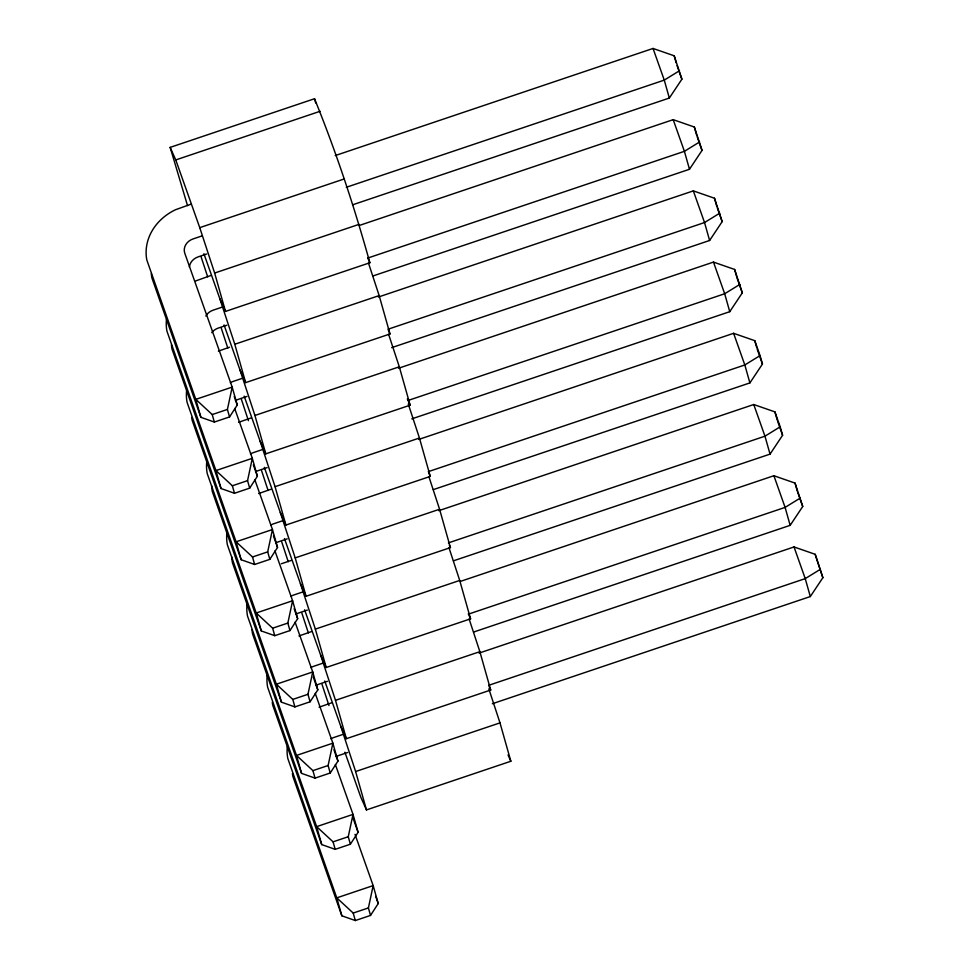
<?xml version="1.0" encoding="UTF-8"?>
<svg xmlns="http://www.w3.org/2000/svg" width="969" height="969" viewBox="0 0 969 969"><rect width="100%" height="100%" fill="white"/><g stroke="black" fill="none" stroke-linecap="round" stroke-linejoin="round"><path stroke-width="1.45" d="M151.297 273.549A51.03 44.61 -15.8 0 0 151.891 277.897L200.874 417.312L214.343 422.048L229.532 416.936L227.412 409.439L232.185 387.103L184.8 253.297A12.549 10.962 -15.8 0 1 193.013 238.955L201.613 236.048M171.44 344.758A51.03 44.61 -15.8 0 0 172.022 349.106L221.017 488.521L234.486 493.269L249.675 488.146L247.555 480.648L252.315 458.313L234.68 408.494M191.717 417.433A51.03 44.61 -15.8 0 0 192.165 420.328L241.16 559.731L254.629 564.479L269.818 559.355L267.698 551.87L272.459 529.534L254.823 479.703M211.63 485.723A51.03 44.61 -15.8 0 0 212.308 491.537L261.303 630.952L274.76 635.688L289.961 630.577L287.841 623.079L292.602 600.744L274.954 550.925M231.773 556.945A51.03 44.61 -15.8 0 0 232.451 562.759L281.434 702.162L294.903 706.91L310.092 701.786L307.972 694.288L312.733 671.953L295.097 622.134M252.001 629.62A51.03 44.61 -15.8 0 0 252.582 633.968L301.577 773.371L315.046 778.119L330.235 772.996L328.116 765.51L332.876 743.175L315.24 693.356M272.277 702.295A51.03 44.61 -15.8 0 0 272.725 705.178L321.72 844.593L335.189 849.341L350.378 844.217L348.259 836.719L353.019 814.384L335.371 764.565M292.42 773.504A51.03 44.61 -15.8 0 0 292.868 776.399L341.851 915.802L355.32 920.55L370.509 915.426L368.402 907.941L373.162 885.605L355.017 834.357M229.532 416.936L237.26 405.042L232.185 387.103L195.799 399.361L200.874 417.312M249.675 488.146L257.391 476.263L252.315 458.313L215.942 470.571L221.017 488.521M269.818 559.355L277.534 547.473L272.459 529.534L236.085 541.792L241.16 559.731M289.961 630.577L297.677 618.682L292.602 600.744L256.228 613.002L261.303 630.952M310.092 701.786L317.808 689.904L312.733 671.953L276.359 684.223L281.434 702.162M330.235 772.996L337.951 761.113L332.876 743.175L296.502 755.432L301.577 773.371M350.378 844.217L358.094 832.335L353.019 814.384L316.645 826.642L321.72 844.593M370.509 915.426L378.237 903.544L373.162 885.605L336.776 897.863L341.851 915.802M352.789 204.75L669.337 98.051L681.885 79.204L674.206 55.802L653.045 48.45L335.226 155.573M372.932 275.971L689.48 169.272L702.028 150.413L694.349 127.024L673.189 119.659L359.669 225.341M391.633 347.665L709.611 240.482L722.171 221.635L714.492 198.233L693.332 190.881L378.37 297.035M411.777 418.874L729.754 311.691L742.302 292.844L734.623 269.455L713.475 262.09L398.513 368.256M433.349 489.611L749.897 382.912L762.446 364.053L760.059 355.599L754.766 340.664L733.606 333.312L418.656 439.466M453.48 560.821L770.04 454.122L782.589 435.275L780.19 426.808L774.909 411.873L753.749 404.521L438.787 510.687M473.623 632.042L790.171 525.343L802.732 506.484L795.04 483.095L773.892 475.731L460.36 581.412M492.337 703.736L810.314 596.553L822.863 577.706L815.183 554.304L794.023 546.952L479.074 653.106M679.499 70.737L664.262 80.112L346.284 187.296M699.63 141.946L684.405 151.321L367.857 258.02M719.773 213.168L704.536 222.543L387.988 329.242M739.916 284.377L724.679 293.752L408.131 400.451M760.059 355.599L744.822 364.962L428.274 471.661M780.19 426.808L764.965 436.183L448.405 542.882M800.333 498.018L785.096 507.393L468.548 614.092M820.477 569.239L805.239 578.614L488.691 685.313M195.738 280.925L210.782 275.523M218.388 351.129L229.483 347.229M238.531 422.339L251.056 417.954M258.662 493.56L271.199 489.175M298.949 635.979L311.473 631.594M319.092 707.2L331.616 702.816M187.526 205.622L170.156 147.385L314.525 98.729C336.243 152.157 354.424 207.16 369.867 262.756L225.498 311.412L219.89 298.864L203.902 253.721M170.156 147.385L175.764 159.933L320.133 111.278M190.639 204.314L175.595 209.704A51.03 44.61 -15.8 0 0 146.816 259.958L195.799 399.361L212.223 414.562L214.343 422.048M175.764 159.933L199.747 227.642L344.116 178.986M206.688 253.999L198.088 256.894A12.549 10.962 -15.8 0 0 189.379 266.984M225.498 311.412L214.646 273.04L359.014 224.372M221.756 307.27L213.156 310.165A12.549 10.962 -15.8 0 0 205.828 316.027M226.831 325.209L218.231 328.103A12.549 10.962 -15.8 0 0 211.751 332.682M379.158 295.593L390.01 333.966L245.642 382.622L234.789 344.249L379.158 295.593L368.45 262.962M241.887 378.479L233.299 381.374A12.549 10.962 -15.8 0 0 230.343 382.767M246.962 396.43L238.374 399.325A12.549 10.962 -15.8 0 0 235.419 400.706M212.223 414.562L227.412 409.439M399.301 366.803L410.153 405.175L265.785 453.843L254.932 415.471L399.301 366.803L388.581 334.184M262.03 449.701L253.442 452.596A12.549 10.962 -15.8 0 0 250.487 453.976M267.105 467.639L258.517 470.534A12.549 10.962 -15.8 0 0 255.562 471.927M166.462 319.455A51.03 44.61 -15.8 0 0 166.947 331.168L215.942 470.571L232.366 485.772L247.555 480.648M419.432 438.024L430.284 476.397L285.916 525.053L275.063 486.68L419.432 438.024L408.264 403.976M282.173 520.91L273.573 523.805A12.549 10.962 -15.8 0 0 270.63 525.198M287.248 538.849L278.648 541.756A12.549 10.962 -15.8 0 0 275.705 543.137M186.605 390.677A51.03 44.61 -15.8 0 0 187.09 402.377L236.085 541.792L252.509 556.981L267.698 551.87M439.575 509.234L450.428 547.606L306.059 596.274L295.206 557.89L439.575 509.234L428.867 476.603M281.313 563.764L291.33 560.385M302.316 592.12L293.716 595.027A12.549 10.962 -15.8 0 0 290.761 596.407M307.379 610.07L298.791 612.965A12.549 10.962 -15.8 0 0 295.836 614.358M206.736 461.886A51.03 44.61 -15.8 0 0 207.233 473.599L256.228 613.002L272.64 628.203L287.841 623.079M459.718 580.443L470.571 618.828L326.202 667.484L315.349 629.111L459.718 580.443L449.01 547.824M322.447 663.341L313.859 666.236A12.549 10.962 -15.8 0 0 310.904 667.629M327.522 681.28L318.934 684.175A12.549 10.962 -15.8 0 0 315.979 685.567M226.879 533.107A51.03 44.61 -15.8 0 0 227.376 544.808L276.359 684.223L292.783 699.412L307.972 694.288M479.861 651.665L490.714 690.037L346.345 738.693L335.492 700.321L479.861 651.665L469.141 619.034M342.59 734.55L333.99 737.445A12.549 10.962 -15.8 0 0 331.047 738.838M347.665 752.501L339.065 755.396A12.549 10.962 -15.8 0 0 336.122 756.777M247.022 604.317A51.03 44.61 -15.8 0 0 247.507 616.03L296.502 755.432L312.926 770.634L328.116 765.51M499.992 722.874L510.845 761.246L366.476 809.914L355.623 771.542L499.992 722.874L488.824 688.838M267.153 675.526A51.03 44.61 -15.8 0 0 267.65 687.239L316.645 826.642L333.07 841.843L348.259 836.719M287.296 746.748A51.03 44.61 -15.8 0 0 287.793 758.448L336.776 897.863L353.201 913.052L368.402 907.941M367.626 257.73L369.867 262.756M388.327 330.199L390.01 333.966M407.343 398.901L410.153 405.175M428.601 472.63L430.284 476.397M449.301 545.099L450.428 547.606M468.318 613.801L470.571 618.828M489.018 686.27L490.714 690.037M508.035 754.972L510.845 761.246M224.045 324.942L240.021 370.073L245.642 382.622M244.176 396.151L260.164 441.295L265.785 453.843M264.319 467.361L280.307 512.504L285.916 525.053M284.462 538.582L300.438 583.713L306.059 596.274M304.593 609.792L320.582 654.935L326.202 667.484M324.736 681.001L340.725 726.144L346.345 738.693M366.476 809.914L360.868 797.366L344.879 752.223M677.077 65.626L681.885 79.204M697.22 136.835L702.028 150.413M717.363 208.056L722.171 221.635M737.021 277.909L742.302 292.844M653.045 48.45L664.262 80.112L669.337 98.051M757.164 349.131L762.446 364.053M673.189 119.659L684.405 151.321L689.48 169.272M777.78 421.697L782.589 435.275M693.332 190.881L704.536 222.543L709.611 240.482M797.923 492.906L802.732 506.484M713.475 262.09L724.679 293.752L729.754 311.691M822.863 577.706L815.183 554.304M733.606 333.312L744.822 364.962L749.897 382.912M753.749 404.521L764.965 436.183L770.04 454.122M773.892 475.731L785.096 507.393L790.171 525.343M794.023 546.952L805.239 578.614L810.314 596.553M234.232 396.503L237.26 405.042M253.357 464.866L257.391 476.263M273.5 536.087L277.534 547.473M294.14 608.726L297.677 618.682M313.278 677.089L317.808 689.904M333.917 749.727L337.951 761.113M353.055 818.09L358.094 832.335M375.718 896.422L378.237 903.544M199.747 227.642L214.646 273.04M219.89 298.864L234.789 344.249M240.021 370.073L254.932 415.471M201.14 256.979L207.669 276.831M260.164 441.295L275.063 486.68M221.283 328.188L227.8 348.053M280.307 512.504L295.206 557.89M241.426 399.398L248.415 420.679M300.438 583.713L315.349 629.111M261.569 470.619L268.086 490.471M320.582 654.935L335.492 700.321M281.7 541.828L288.229 561.693M340.725 726.144L355.623 771.542M301.843 613.05L308.36 632.902M321.987 684.259L328.963 705.541M674.206 55.802L676.205 62.864M694.349 127.024L696.735 135.478M714.492 198.233L716.878 206.7M734.623 269.455L736.622 276.504M754.766 340.664L756.765 347.714M774.909 411.873L777.295 420.34M795.04 483.095L797.439 491.549M314.525 98.729L315.724 102.993M232.366 485.772L234.486 493.269M252.509 556.981L254.629 564.479M272.64 628.203L274.76 635.688M292.783 699.412L294.903 706.91M312.926 770.634L315.046 778.119M333.07 841.843L335.189 849.341M353.201 913.052L355.32 920.55"/></g></svg>
